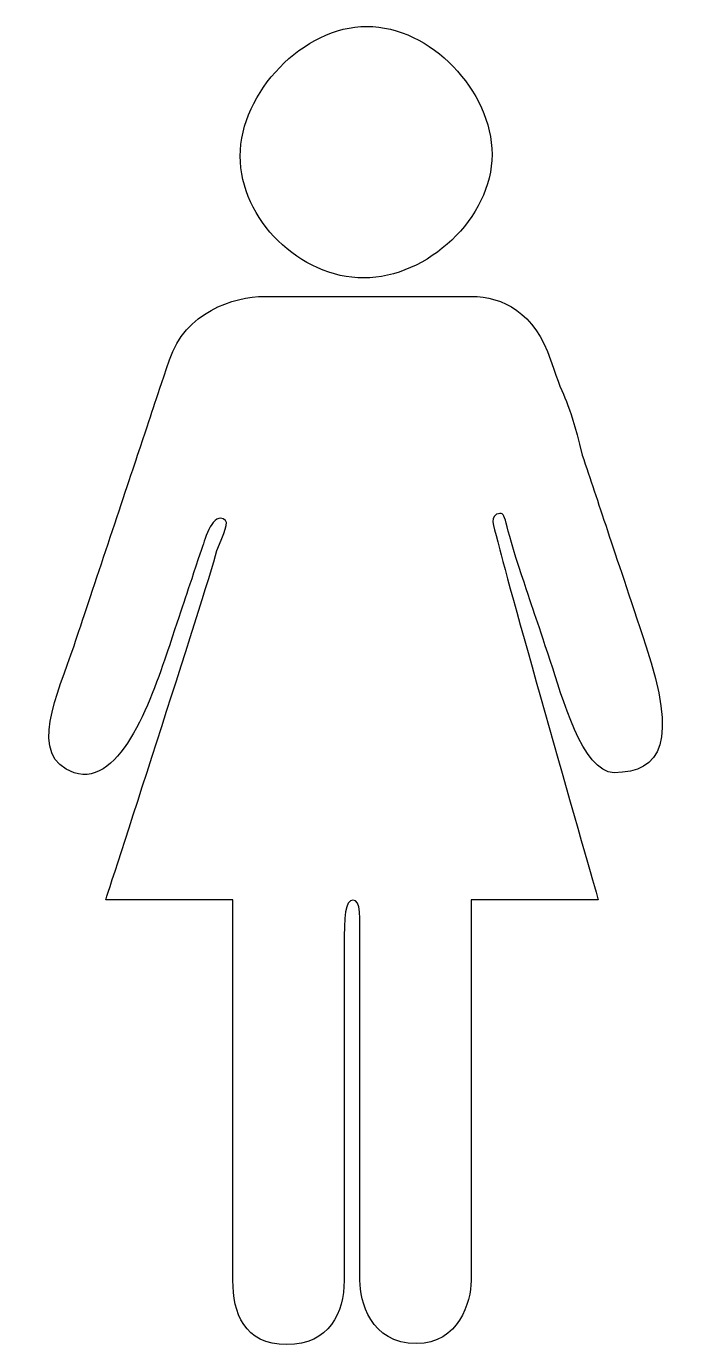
# Model space of a CAD drawing. Header units: centimetres. Extents: x -7.4 to 3.4, y -11.4 to 10.6.
import ezdxf

# ---------------------------------------------------------------- set-up
doc = ezdxf.new("R2010")
doc.units = ezdxf.units.CM
doc.header["$MEASUREMENT"] = 0
doc.layers.add('Camada 1', color=7, linetype='Continuous')

msp = doc.modelspace()

# ---------------------------------------------------------------- linework, layer by layer
at = {"layer": 'Camada 1'}
for points, knots in [([(-1.7939, 6.40263), (-0.73221, 6.40263), (0.34833, 7.40588), (0.34833, 8.4676), (0.34833, 8.4676), (0.34833, 9.52882), (-0.68037, 10.60935), (-1.74209, 10.60935), (-1.74209, 10.60935), (-2.80331, 10.60935), (-3.85894, 9.50289), (-3.85894, 8.44175), (-3.85894, 8.44175), (-3.85897, 7.38002), (-2.85515, 6.40263), (-1.7939, 6.40263)], [0, 0, 0, 0, 0.2, 0.2, 0.2, 0.2, 0.4, 0.4, 0.4, 0.4, 0.6, 0.6, 0.6, 0.6, 1, 1, 1, 1]), ([(2.91867, 0.25522), (2.35868, 1.9344), (2.12264, 2.64383), (1.85745, 3.43988), (1.85745, 3.43988), (1.59178, 4.5011), (1.59178, 4.23591), (1.32659, 5.03196), (1.32659, 5.03196), (1.06092, 5.82799), (0.53056, 6.09365), (-0.0003, 6.09365), (-0.0003, 6.09365), (-1.13589, 6.09365), (-0.45062, 6.09365), (-1.32711, 6.09365), (-1.32711, 6.09365), (-2.39354, 6.09365), (-2.3888, 6.09365), (-3.45005, 6.09365), (-3.45005, 6.09365), (-3.98088, 6.09365), (-4.77694, 5.82798), (-5.0426, 5.03196), (-5.0426, 5.03196), (-5.30779, 4.23593), (-5.30779, 4.23593), (-5.57346, 3.43988), (-5.57346, 3.43988), (-5.83865, 2.64383), (-6.36949, 1.05127), (-6.63468, 0.25522), (-6.63468, 0.25522), (-6.90035, -0.54081), (-7.43121, -1.60253), (-6.63468, -1.86772), (-6.63468, -1.86772), (-5.83865, -2.13339), (-5.30779, -0.54083), (-5.0426, 0.25522), (-5.0426, 0.25522), (-4.77693, 1.05127), (-4.77693, 1.05127), (-4.51177, 1.8473), (-4.51177, 1.8473), (-4.45523, 1.99237), (-4.34932, 2.45349), (-4.14299, 2.37631), (-4.14299, 2.37631), (-4.01295, 2.32443), (-4.14299, 2.14403), (-4.2466, 1.8473), (-4.2466, 1.8473), (-4.45197, 1.09602), (-6.10435, -3.99102), (-6.10435, -3.99102), (-6.10435, -3.99102), (-6.10435, -3.99102), (-3.98092, -3.99103), (-3.98092, -3.99103), (-3.98092, -3.99103), (-3.98092, -3.99103), (-3.98092, -9.74043), (-3.98092, -10.35982), (-3.98092, -10.35982), (-3.98092, -10.89068), (-3.79823, -11.42953), (-3.07702, -11.42953), (-3.07702, -11.42953), (-2.37233, -11.42953), (-2.12317, -10.89068), (-2.12317, -10.35982), (-2.12317, -10.35982), (-2.12317, -9.40364), (-2.12317, -5.24066), (-2.12317, -4.78706), (-2.12317, -4.78706), (-2.12317, -4.2562), (-2.10581, -3.99902), (-1.97432, -3.99902), (-1.97432, -3.99902), (-1.84063, -3.99902), (-1.85798, -4.2562), (-1.85798, -4.78706), (-1.85798, -4.78706), (-1.85798, -5.26609), (-1.85798, -9.37914), (-1.85798, -10.35982), (-1.85798, -10.35982), (-1.85798, -10.68954), (-1.69224, -11.41305), (-0.9127, -11.41305), (-0.9127, -11.41305), (-0.20753, -11.41305), (-0.00031, -10.71357), (-0.00031, -10.35982), (-0.00031, -10.35982), (-0.00031, -8.23688), (-0.00031, -3.99103), (-0.00031, -3.99103), (-0.00031, -3.99103), (-0.00031, -3.99103), (2.12262, -3.99103), (2.12262, -3.99103), (2.12262, -3.99103), (2.12262, -3.99103), (0.68315, 1.04605), (0.47739, 1.86002), (0.47739, 1.86002), (0.39868, 2.23306), (0.29554, 2.37294), (0.42558, 2.45348), (0.42558, 2.45348), (0.60502, 2.50248), (0.51268, 2.43091), (0.79573, 1.5821), (0.79573, 1.5821), (1.0609, 0.78607), (1.0609, 0.78607), (1.32656, -0.00998), (1.32656, -0.00998), (1.50984, -0.55915), (1.85742, -1.86773), (2.38778, -1.86773), (2.38778, -1.86773), (3.18434, -1.86772), (3.44951, -1.33686), (2.91867, 0.25522)], [0, 0, 0, 0, 0.03030303, 0.03030303, 0.03030303, 0.03030303, 0.06060606, 0.06060606, 0.06060606, 0.06060606, 0.09090909, 0.09090909, 0.09090909, 0.09090909, 0.12121212, 0.12121212, 0.12121212, 0.12121212, 0.15151515, 0.15151515, 0.15151515, 0.15151515, 0.18181818, 0.18181818, 0.18181818, 0.18181818, 0.21212121, 0.21212121, 0.21212121, 0.21212121, 0.24242424, 0.24242424, 0.24242424, 0.24242424, 0.27272727, 0.27272727, 0.27272727, 0.27272727, 0.3030303, 0.3030303, 0.3030303, 0.3030303, 0.33333333, 0.33333333, 0.33333333, 0.33333333, 0.36363636, 0.36363636, 0.36363636, 0.36363636, 0.39393939, 0.39393939, 0.39393939, 0.39393939, 0.42424242, 0.42424242, 0.42424242, 0.42424242, 0.45454545, 0.45454545, 0.45454545, 0.45454545, 0.48484848, 0.48484848, 0.48484848, 0.48484848, 0.51515152, 0.51515152, 0.51515152, 0.51515152, 0.54545455, 0.54545455, 0.54545455, 0.54545455, 0.57575758, 0.57575758, 0.57575758, 0.57575758, 0.60606061, 0.60606061, 0.60606061, 0.60606061, 0.63636364, 0.63636364, 0.63636364, 0.63636364, 0.66666667, 0.66666667, 0.66666667, 0.66666667, 0.6969697, 0.6969697, 0.6969697, 0.6969697, 0.72727273, 0.72727273, 0.72727273, 0.72727273, 0.75757576, 0.75757576, 0.75757576, 0.75757576, 0.78787879, 0.78787879, 0.78787879, 0.78787879, 0.81818182, 0.81818182, 0.81818182, 0.81818182, 0.84848485, 0.84848485, 0.84848485, 0.84848485, 0.87878788, 0.87878788, 0.87878788, 0.87878788, 0.90909091, 0.90909091, 0.90909091, 0.90909091, 0.93939394, 0.93939394, 0.93939394, 0.93939394, 1, 1, 1, 1])]:
    msp.add_open_spline(points, degree=3, knots=knots, dxfattribs=at)

doc.saveas('drawing.dxf')
